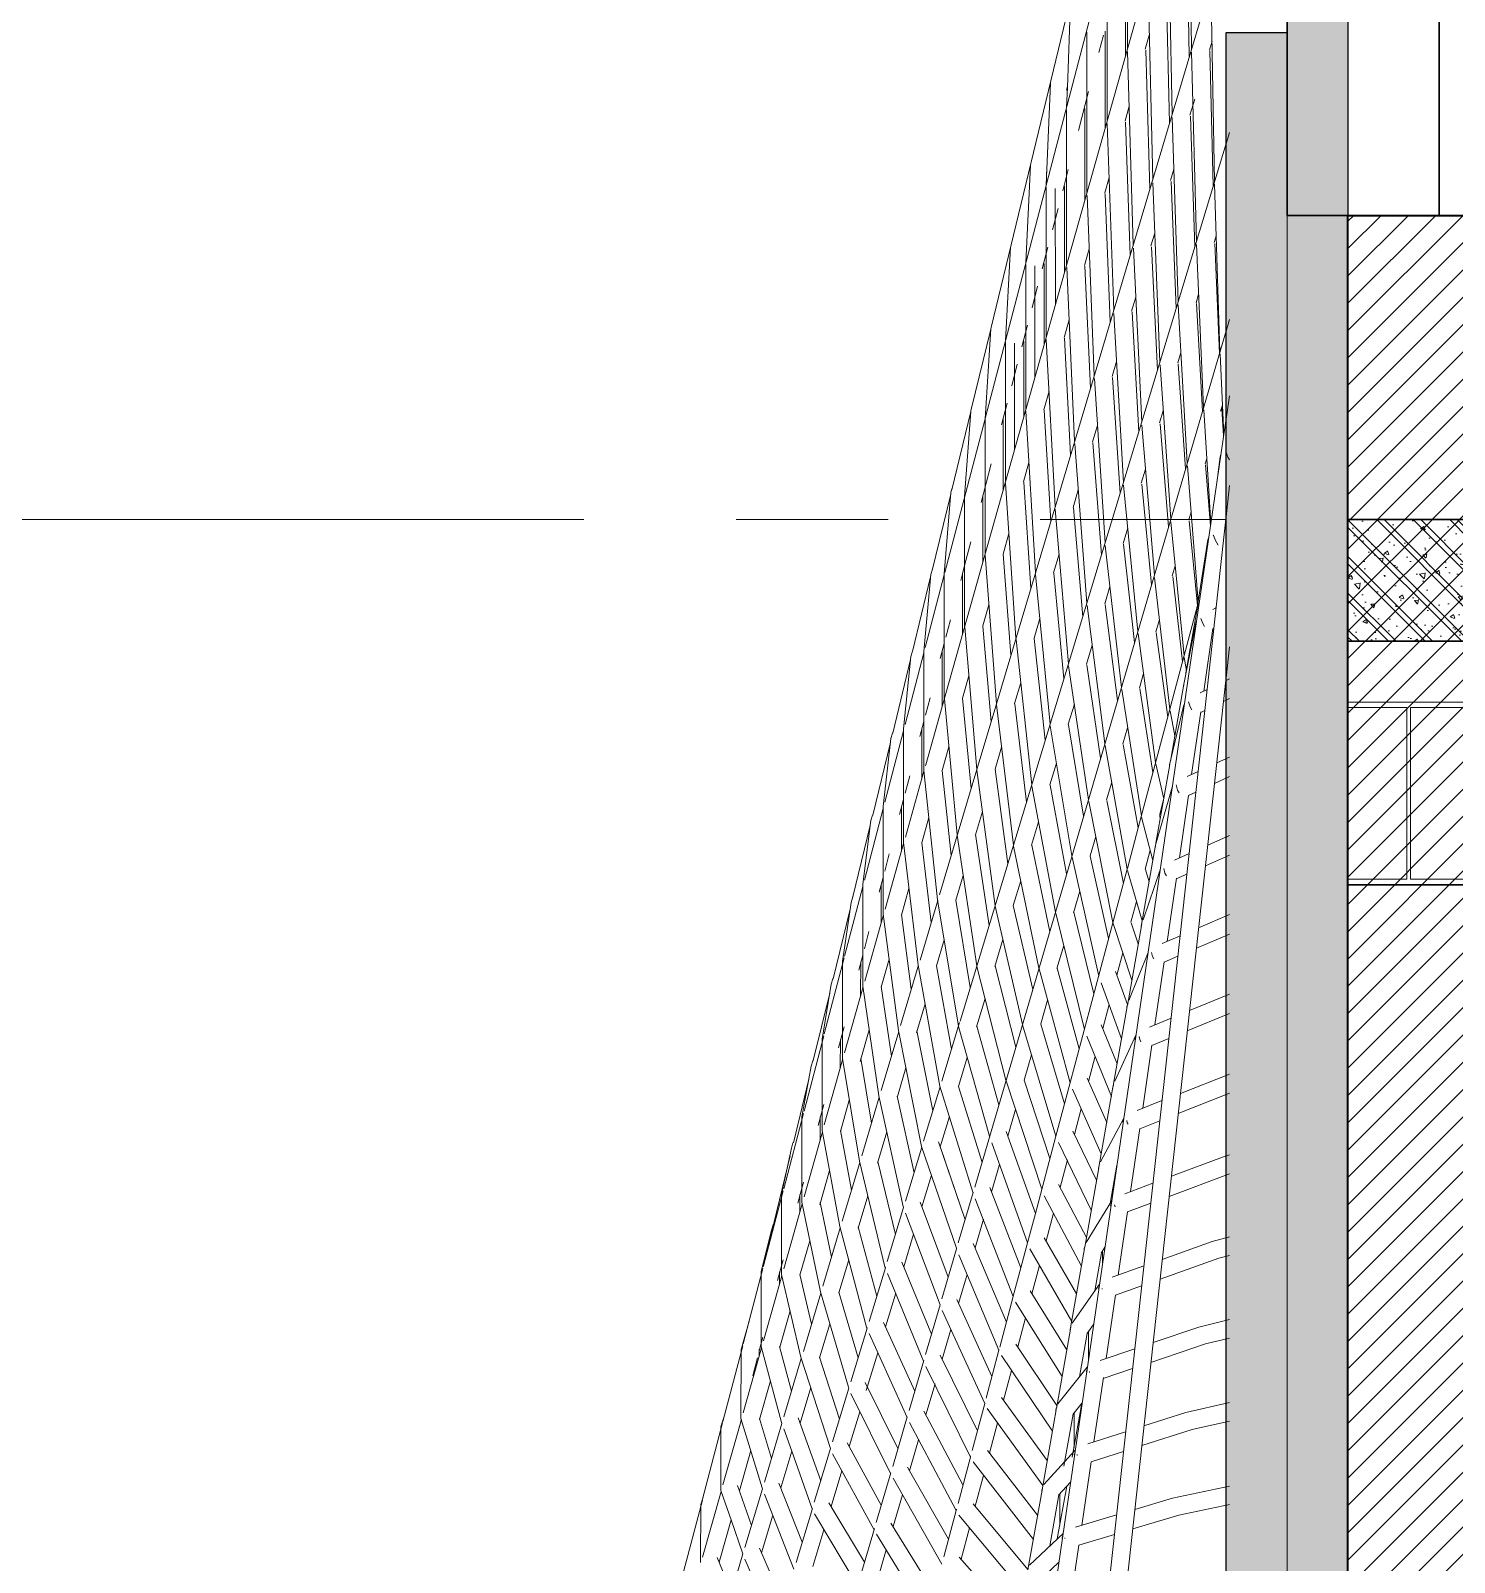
# Model space of a CAD drawing. Header units: millimetres. Extents: x 886808 to 1650903, y -1008069 to 230892.
# Drawn here: x 1017989 to 1020330, y -553564 to -551047 of the extents above; entities that cross this region are included whole.
import ezdxf
from ezdxf.xclip import XClip

# ---------------------------------------------------------------- set-up
doc = ezdxf.new("R2010")
doc.units = ezdxf.units.MM
doc.header["$XCLIPFRAME"] = 0
doc.linetypes.add('ACAD_ISO07W100', pattern=[3, 0, -3])
doc.linetypes.add('CENTER', pattern=[2, 1.25, -0.25, 0.25, -0.25])
doc.layers.get('0').update_dxf_attribs({"lineweight": 0})
for name, color, linetype, lineweight in [('01- NET TUONG- 242', 242, 'Continuous', 40), ('8l NET TO', 8, 'Continuous', 9), ('A-GLAZ-CURT', 52, 'Continuous', 5), ('A-Wall', 113, 'Continuous', 30), ('A_Dim', 8, 'Continuous', 5), ('i_hatch', 250, 'Continuous', 0)]:
    doc.layers.add(name, color=color, linetype=linetype, lineweight=lineweight)
doc.layers.add('SCA1-ARC-1-concrete_block_1_c', color=141, linetype='Continuous')

# ---------------------------------------------------------------- blocks, each defined once
blk = doc.blocks.new('*U123')
at = {"linetype": 'ACAD_ISO07W100', "ltscale": 1000, "transparency": 33554636}
blk.add_wipeout([(0, 0), (0, 200), (200, 200), (200, 0)], dxfattribs=at)
at = {"layer": 'i_hatch', "transparency": 33554636}
h = blk.add_hatch(dxfattribs=at)
h.set_pattern_fill('BT-01', color=256, scale=10, angle=90, style=0, pattern_type=2)
h.set_pattern_definition([(140, (21748.997, -41670.634), (6.27521, 71.72602), [7.5, -82.5]), (85, (21749, -41670.634), (-75.21921, -13.87513), [6, -66]), (190.4514, (21749.52, -41664.66), (-68.94395, 57.85094), [6.37402, -70.11421]), (136.1842, (21729, -41670.63), (16.5519, 106.7241), [11.25, -123.75]), (186.6356, (21730.38, -41661.74), (-97.41179, 93.46627), [9.56103, -105.1713]), (81.1842, (21729, -41670.63), (-97.41186, 93.4662), [9, -99]), (111, (21733.997, -41660.634), (40.26189, 59.690705), [7.5, -82.5]), (56, (21734, -41660.634), (-72.515, 24.33153), [6, -66]), (161.4514, (21737.35, -41655.66), (-32.25305, 84.02226), [6.37402, -70.11421]), (127.5, (21748.997, -41670.634), (-33.289385, 1.215986), [0, -65.2, 0, -67, 0, -66.25]), (97.5, (21748.997, -41670.634), (-39.44117, 26.306954), [0, -38.2, 0, -63.7, 0, -25.25]), (57.5, (21748.997, -41692.934), (2.255487, 53.382244), [0, -25, 0, -78, 0, -103.5]), (47.5, (21748.997, -41702.934), (-10.0105, 58.318617), [0, -32.5, 0, -51.8, 0, -73.5]), (135, (21748.997, -41670.634), (-30.05204, -30.05204), []), (135, (21736.747, -41670.634), (-30.05204, -30.05204), [])])
h.paths.add_polyline_path([(0, 200), (0, 0), (200, 0), (200, 200)])
at = {"transparency": 33554636}
blk.add_lwpolyline([(0, 0), (0, 200), (200, 200), (200, 0)], close=True, dxfattribs=at)
blk = doc.blocks.new('*U154')
at = {"linetype": 'ACAD_ISO07W100', "ltscale": 1000, "transparency": 33554636}
blk.add_wipeout([(0, 0), (0, 100), (13300, 100), (13300, 0)], dxfattribs=at)
at = {"layer": 'i_hatch', "transparency": 33554636}
h = blk.add_hatch(dxfattribs=at)
h.set_pattern_fill('BT-01', color=256, scale=10, angle=90, style=0, pattern_type=2)
h.set_pattern_definition([(140, (34848.997, -41770.634), (6.275213, 71.72602), [7.5, -82.5]), (85, (34849, -41770.634), (-75.21921, -13.87513), [6, -66]), (190.4514, (34849.52, -41764.66), (-68.94395, 57.85094), [6.37402, -70.11421]), (136.1842, (34829, -41770.63), (16.5519, 106.7241), [11.25, -123.75]), (186.6356, (34830.38, -41761.74), (-97.41179, 93.46627), [9.56103, -105.1713]), (81.1842, (34829, -41770.63), (-97.41186, 93.4662), [9, -99]), (111, (34833.997, -41760.634), (40.26189, 59.690705), [7.5, -82.5]), (56, (34834, -41760.634), (-72.515, 24.33153), [6, -66]), (161.4514, (34837.35, -41755.66), (-32.25305, 84.02226), [6.37402, -70.11421]), (127.5, (34848.997, -41770.634), (-33.289385, 1.215986), [0, -65.2, 0, -67, 0, -66.25]), (97.5, (34848.997, -41770.634), (-39.441171, 26.306954), [0, -38.2, 0, -63.7, 0, -25.25]), (57.5, (34848.997, -41792.934), (2.255487, 53.382244), [0, -25, 0, -78, 0, -103.5]), (47.5, (34848.997, -41802.934), (-10.0105, 58.318617), [0, -32.5, 0, -51.8, 0, -73.5]), (135, (34848.997, -41770.634), (-30.052038, -30.052038), []), (135, (34836.747, -41770.634), (-30.052038, -30.052038), [])])
h.paths.add_polyline_path([(13300, 0), (13300, 100), (0, 100), (0, 0)])
at = {"transparency": 33554636}
blk.add_lwpolyline([(0, 0), (0, 100), (13300, 100), (13300, 0)], close=True, dxfattribs=at)
blk = doc.blocks.new('*U155')
at = {"linetype": 'ACAD_ISO07W100', "ltscale": 1000, "transparency": 33554636}
blk.add_wipeout([(0, 0), (0, 100), (12500, 100), (12500, 0)], dxfattribs=at)
at = {"layer": 'i_hatch', "transparency": 33554636}
h = blk.add_hatch(dxfattribs=at)
h.set_pattern_fill('BT-01', color=256, scale=10, angle=90, style=0, pattern_type=2)
h.set_pattern_definition([(140, (34048.997, -41770.634), (6.275213, 71.72602), [7.5, -82.5]), (85, (34049, -41770.634), (-75.21921, -13.87513), [6, -66]), (190.4514, (34049.52, -41764.66), (-68.94395, 57.85094), [6.37402, -70.11421]), (136.1842, (34029, -41770.63), (16.5519, 106.7241), [11.25, -123.75]), (186.6356, (34030.38, -41761.74), (-97.41179, 93.46627), [9.56103, -105.1713]), (81.1842, (34029, -41770.63), (-97.41186, 93.4662), [9, -99]), (111, (34033.997, -41760.634), (40.26189, 59.690705), [7.5, -82.5]), (56, (34034, -41760.634), (-72.515, 24.33153), [6, -66]), (161.4514, (34037.35, -41755.66), (-32.25305, 84.02226), [6.37402, -70.11421]), (127.5, (34048.997, -41770.634), (-33.289385, 1.215986), [0, -65.2, 0, -67, 0, -66.25]), (97.5, (34048.997, -41770.634), (-39.441171, 26.306954), [0, -38.2, 0, -63.7, 0, -25.25]), (57.5, (34048.997, -41792.934), (2.255487, 53.382244), [0, -25, 0, -78, 0, -103.5]), (47.5, (34048.997, -41802.934), (-10.0105, 58.318617), [0, -32.5, 0, -51.8, 0, -73.5]), (135, (34048.997, -41770.634), (-30.052038, -30.052038), []), (135, (34036.747, -41770.634), (-30.052038, -30.052038), [])])
h.paths.add_polyline_path([(12500, 0), (12500, 100), (0, 100), (0, 0)])
at = {"transparency": 33554636}
blk.add_lwpolyline([(0, 0), (0, 100), (12500, 100), (12500, 0)], close=True, dxfattribs=at)
blk = doc.blocks.new('A$C721F1166')
at = {"layer": 'A-GLAZ-CURT', "transparency": 33554636}
blk.add_lwpolyline([(97, 9), (97, 291), (0, 291), (0, 300), (200, 300), (200, 291), (103, 291), (103, 9), (200, 9), (200, 0), (0, 0), (0, 9)], close=True, dxfattribs=at)
blk = doc.blocks.new('A$C41046D4A')
at = {"transparency": 33554636}
for p, q in [((7878.8, 6853.3), (8346.3, 5066)), ((8417, 4592.6), (7878.7, 6503.6)), ((8336.6, 5215.6), (8105.7, 6167.9)), ((8336.6, 4567.8), (7878.7, 6103.8)), ((8007, 5673.5), (8012.3, 6024)), ((8112.2, 5674.9), (8112.3, 5955.8)), ((8010.7, 5660.9), (8015.5, 5908)), ((8038.9, 5566.4), (8045.5, 5905.6)), ((8115.6, 5662.8), (8115.7, 5830.2)), ((8145.6, 5556.4), (8145.7, 5828.4)), ((7940.9, 5548.7), (7945.1, 5777.7)), ((7969.2, 5455.4), (7975.1, 5775.5)), ((8043.1, 5552.3), (8048.8, 5789.7)), ((8070.9, 5459.2), (8078.8, 5787.4)), ((8387.5, 4075.9), (7878.7, 5753.9)), ((8211.2, 5610.3), (8206, 5751.7)), ((8083.1, 5673), (8076.6, 5696.1)), ((8149, 5544.1), (8149.1, 5702.8)), ((8149.1, 5702.8), (8149.1, 5702.9)), ((8159.5, 5667.4), (8152, 5696.2)), ((8179, 5437.8), (8179.1, 5701.1)), ((7971.3, 5448.2), (7976.9, 5670.4)), ((7977.7, 5671.7), (7973.4, 5686.2)), ((7976.9, 5670.4), (7976.9, 5670.5)), ((7999.1, 5356.9), (8006.9, 5668.2)), ((8075.6, 5443.5), (8082.2, 5671.4)), ((8082.2, 5671.4), (8082.2, 5671.5)), ((8102.9, 5351.8), (8112.1, 5669.1)), ((8245.9, 5450), (8238.8, 5617)), ((8009.7, 5564.5), (8001.9, 5590.7)), ((8193, 5539.5), (8176.2, 5603.5)), ((8212.6, 5606), (8211.2, 5611.8)), ((8211.2, 5610.3), (8211.6, 5609.3)), ((8211.2, 5610.1), (8211.2, 5610.3)), ((8211.6, 5609.3), (8211.2, 5610.1)), ((8212.4, 5577.9), (8211.2, 5610.1)), ((8116.2, 5555.3), (8109.5, 5579.2)), ((8182.5, 5575.4), (8182.5, 5575.5)), ((8182.5, 5425.4), (8182.5, 5575.4)), ((8212.4, 5319), (8212.5, 5573.7)), ((8479.1, 1451.8), (7879.1, 5551.6)), ((8001.9, 5347.6), (8008.8, 5563)), ((8008.8, 5563), (8008.8, 5563.1)), ((8029, 5258.1), (8038.8, 5560.8)), ((8108.1, 5334.5), (8115.6, 5553.1)), ((8115.6, 5553.1), (8115.6, 5553.2)), ((8116.4, 5554.6), (8116.2, 5555.3)), ((8135, 5244.2), (8145.5, 5550.8)), ((8329.2, 1453), (7881.1, 5535.3)), ((8041.7, 5457.3), (8036, 5476.2)), ((8218.9, 5440.3), (8209.7, 5475.6)), ((8245.6, 5469.9), (8244.9, 5472.6)), ((8279.4, 5321.9), (8271.6, 5482.4)), ((7960.3, 5175.9), (7969.1, 5451.1)), ((8032.5, 5246.7), (8040.8, 5455.7)), ((8040.8, 5455.7), (8040.8, 5455.8)), ((8059, 5159.3), (8070.7, 5453.5)), ((8149.6, 5436.8), (8142.4, 5462.2)), ((8215.9, 5306.5), (8216, 5448)), ((8216, 5448), (8216, 5448.1)), ((8230.9, 5253.3), (8231, 5444.4)), ((8245.9, 5200.2), (8246, 5446.4)), ((8140.6, 5225.3), (8149, 5434.8)), ((8149, 5434.8), (8149, 5434.8)), ((8149.8, 5436.1), (8149.6, 5436.8)), ((8167.1, 5136.5), (8178.9, 5432.6)), ((8235.7, 5376.1), (8226.5, 5411.5)), ((7969.7, 5355.3), (7966.4, 5366.3)), ((8073.7, 5350), (8067.4, 5370.9)), ((8363.5, 3803), (7908.1, 5353.5)), ((7961.1, 5173.2), (7969, 5354)), ((7969, 5354), (7969, 5354)), ((7987.2, 5084.3), (7998.9, 5352.1)), ((8063.1, 5145.7), (8072.8, 5348.4)), ((8072.8, 5348.4), (8072.8, 5348.5)), ((8089, 5060.2), (8102.7, 5346.2)), ((8183.2, 5317.7), (8175.4, 5345.2)), ((8252.4, 5312.3), (8243.2, 5347.7)), ((8312.9, 5193.7), (8304.4, 5347.7)), ((8173.2, 5116), (8182.4, 5316.4)), ((8182.4, 5316.4), (8182.4, 5316.5)), ((8199.2, 5028.8), (8212.3, 5314.4)), ((8249.4, 5187.6), (8249.5, 5320.6)), ((8249.5, 5320.6), (8249.5, 5320.7)), ((8264.4, 5134.4), (8264.5, 5317)), ((8279.4, 5081.2), (8279.5, 5319.1)), ((8222.2, 2162.5), (7880, 5280.6)), ((7999.7, 5256.5), (7995.4, 5270.7)), ((8105.7, 5242.6), (8098.8, 5265.5)), ((8269.2, 5248), (8260, 5283.4)), ((7989, 5078.3), (7998.9, 5255.1)), ((7998.9, 5255.1), (7998.9, 5255.1)), ((8014.2, 4992.5), (8028.8, 5253.1)), ((8093.8, 5044.5), (8104.8, 5241.1)), ((8104.8, 5241.1), (8104.9, 5241.2)), ((8119.1, 4961.1), (8134.7, 5239)), ((8216.6, 5199.1), (8208.4, 5228.2)), ((8285.9, 5184.2), (8276.7, 5219.6)), ((8337.2, 5213.8), (8336.6, 5215.6)), ((8337.2, 5213.1), (8336.6, 5215.6)), ((8346.5, 5065.5), (8337.2, 5213.8)), ((8368.7, 5083.2), (8337.2, 5213.1)), ((8205.8, 5006.5), (8215.9, 5198.2)), ((8215.9, 5198.2), (8215.9, 5198.2)), ((8231.3, 4921), (8245.8, 5196.2)), ((8283, 5193.2), (8283, 5193.3)), ((8283, 5068.7), (8283, 5193.2)), ((8297.9, 5015.4), (8298, 5189.7)), ((8312.9, 4962.2), (8313, 5191.7)), ((7954.1, 5039.4), (7960.2, 5172.4)), ((8029.6, 5157.7), (8024.4, 5174.9)), ((8016.9, 4983.2), (8028.8, 5156.1)), ((8028.8, 5156.1), (8028.8, 5156.2)), ((8041.2, 4900.5), (8058.7, 5154.2)), ((8137.7, 5135.1), (8130.3, 5160)), ((8302.7, 5119.9), (8293.5, 5155.3)), ((8124.5, 4943.2), (8136.9, 5133.8)), ((8136.9, 5133.8), (8136.9, 5133.8)), ((8149.2, 4861.8), (8166.8, 5131.7)), ((8250, 5080.5), (8241.3, 5111.1)), ((7959.2, 5078.2), (7956.3, 5088.2)), ((8319.4, 5056), (8310.2, 5091.5)), ((7954.4, 5037.7), (7957.1, 5082)), ((7957.1, 5082), (7957.1, 5082)), ((7975.4, 4893.8), (7987, 5080.4)), ((8059.6, 5058.8), (8053.5, 5078.9)), ((8238.5, 4897), (8249.4, 5079.9)), ((8249.4, 5079.9), (8249.4, 5079.9)), ((8263.5, 4813.1), (8279.3, 5078)), ((8316.5, 5065.8), (8316.5, 5065.9)), ((8316.5, 4949.7), (8316.5, 5065.8)), ((8346.5, 5065.5), (8346.3, 5066)), ((8346.5, 5065.4), (8346.5, 5065.5)), ((8412.5, 4812.9), (8346.5, 5065.4)), ((8346.5, 4843.2), (8346.5, 5064.4)), ((8370, 5079.2), (8368.7, 5083.2)), ((8369.3, 5080.9), (8368.7, 5083.2)), ((8370.1, 5077.5), (8370, 5079.2)), ((8380, 4938.1), (8370.1, 5077.5)), ((8401.3, 4948.7), (8370.1, 5077.5)), ((8044.8, 4888.2), (8058.8, 5057.2)), ((8058.8, 5057.2), (8058.9, 5057.3)), ((8068.2, 4808.5), (8088.7, 5055.3)), ((8169.8, 5027.6), (8161.8, 5054.4)), ((7947.3, 5002.7), (7950.8, 5010.6)), ((7950.8, 5010.6), (7950.9, 5010.9)), ((8155.2, 4841.9), (8169.1, 5026.5)), ((8169.1, 5026.5), (8169.1, 5026.5)), ((8179.3, 4762.5), (8198.9, 5024.5)), ((7942.7, 4995), (7947.3, 5002.7)), ((7960.2, 5003.2), (7958.8, 5007.4)), ((7959.6, 5001.6), (7960.2, 5003.2)), ((7960.2, 5003.2), (7963.7, 4973.7)), ((7976, 4889.5), (7984, 4990.1)), ((7984.7, 4991.5), (7982.1, 5000.6)), ((7984, 4990.1), (7984, 4990.1)), ((7996.1, 4764.7), (8013.9, 4988.5)), ((8283.4, 4961.9), (8274.3, 4994.1)), ((8353, 4927.9), (8336.3, 4991.7)), ((8089.6, 4959.8), (8082.7, 4982.7)), ((8271.2, 4787.3), (8282.9, 4961.6)), ((8295.7, 4705.2), (8312.8, 4959.8)), ((8072.7, 4793), (8088.9, 4958.3)), ((8095.3, 4716.3), (8118.7, 4956.4)), ((8201.8, 4920.1), (8193.3, 4948.8)), ((8350, 4830.6), (8350, 4938.4)), ((8380, 4937.3), (8380, 4938.1)), ((8380, 4724.6), (8380, 4937.1)), ((8402.8, 4944.5), (8400.9, 4950.7)), ((8413.5, 4810.7), (8402.8, 4944.5)), ((8433.4, 4816.5), (8403, 4941.7)), ((8011.7, 4899.6), (8007.9, 4912.6)), ((8186, 4740.4), (8201.2, 4919.2)), ((8209.4, 4663.1), (8231.1, 4917.3)), ((7997.4, 4758.6), (8011, 4898.2)), ((8019.4, 4676.1), (8040.9, 4896.5)), ((8119.7, 4860.8), (8111.9, 4886.4)), ((7963.4, 4858.2), (7967.9, 4865.9)), ((7967.9, 4865.9), (7971.2, 4873.9)), ((7971.2, 4873.9), (7971.3, 4874.3)), ((7980.2, 4866.5), (7978.8, 4870.9)), ((7979.6, 4864.9), (7980.2, 4866.5)), ((7980.2, 4866.5), (7996.5, 4762.2)), ((8100.7, 4697.9), (8119, 4859.4)), ((8316.8, 4843.3), (8307.3, 4877.1)), ((8380, 4824.6), (8369.8, 4863.5)), ((8122.4, 4624.1), (8148.8, 4857.6)), ((8233.9, 4812.5), (8224.8, 4843.1)), ((8303.9, 4677.6), (8316.5, 4843.3)), ((8327.8, 4597.3), (8346.4, 4841.6)), ((8038.7, 4807.7), (8033.8, 4824.3)), ((8216.8, 4638.9), (8233.4, 4811.9)), ((8239.6, 4563.7), (8263.3, 4810)), ((8383.5, 4811), (8380, 4824.6)), ((8383.5, 4711.6), (8383.5, 4811)), ((8386.5, 4799.7), (8383.5, 4811)), ((8413.5, 4606.3), (8413.5, 4810.7)), ((8413.5, 4809.2), (8444.7, 4689.9)), ((8435.6, 4809.8), (8433, 4818.3)), ((8447, 4683.3), (8435.6, 4809.8)), ((8021.8, 4667), (8038, 4806.3)), ((8042.8, 4588.5), (8067.8, 4804.6)), ((8149.7, 4761.7), (8141.1, 4789.9)), ((8436, 4805.9), (8465.7, 4683.4)), ((7966.9, 4755.1), (7966.4, 4758.2)), ((8016.3, 4648), (7996.2, 4762.2)), ((7996.5, 4762.2), (7996.5, 4760.1)), ((7996.5, 4761.8), (7996.5, 4762.1)), ((7997.4, 4758.6), (7996.5, 4761.8)), ((8094.9, 4393.2), (7997.4, 4758.6)), ((8128.6, 4602.8), (8149.1, 4760.5)), ((8149.4, 4531.9), (8178.9, 4758.7)), ((8350.1, 4725.2), (8340.2, 4760.2)), ((7966.8, 4755.1), (7972.3, 4752.4)), ((7988.6, 4729.1), (7991.6, 4737.3)), ((7991.6, 4737.3), (7991.6, 4737.6)), ((8000.2, 4729.8), (7998.8, 4734.3)), ((8065.7, 4715.7), (8059.8, 4735.7)), ((8266, 4704.9), (8256.3, 4737.5)), ((8410.8, 4706.9), (8403.3, 4735.3)), ((7970.5, 4720.8), (7971.8, 4720.2)), ((7986.9, 4618), (7971.9, 4720.8)), ((7985.9, 4724.5), (7988.6, 4729.1)), ((7999.6, 4728.2), (8000.2, 4729.8)), ((8000.2, 4729.8), (8019.9, 4629.7)), ((8046.2, 4575.6), (8065, 4714.4)), ((8066.1, 4500.9), (8094.9, 4712.7)), ((8336.6, 4567.8), (8350, 4725)), ((8350.2, 4724.7), (8350.1, 4725.2)), ((8360, 4489.5), (8379.9, 4723.4)), ((8380, 4724.2), (8380, 4724.6)), ((8179.8, 4662.6), (8170.4, 4693.4)), ((8247.5, 4537.4), (8265.6, 4704.6)), ((8269.7, 4464.3), (8295.4, 4702.8)), ((8420, 4671.6), (8413.5, 4696.4)), ((8417, 4592.6), (8417, 4683)), ((8447.1, 4487.9), (8447, 4683.3)), ((8465.7, 4683.9), (8465.5, 4684.1)), ((8468.4, 4675.1), (8465.7, 4683.9)), ((7877.1, 4670.7), (7950.8, 4635.4)), ((8015.6, 4652), (8019.1, 4673.5)), ((8156.5, 4507.7), (8179.3, 4661.6)), ((8176.6, 4439.6), (8209.1, 4659.9)), ((8447, 4681.1), (8477.8, 4563.5)), ((8480.5, 4555.9), (8468.4, 4675.1)), ((8469, 4669.9), (8498.3, 4548.9)), ((7877.1, 4638.4), (7954.6, 4601.2)), ((8092.7, 4623.7), (8085.9, 4646.9)), ((8383.5, 4606.4), (8373.1, 4643.4)), ((7981.5, 4620.6), (7992.9, 4615.2)), ((8041.8, 4503.1), (8019.5, 4629.7)), ((8019.9, 4629.7), (8019.9, 4627.6)), ((8070.6, 4484.3), (8092.1, 4622.4)), ((8089.5, 4413.2), (8121.9, 4620.8)), ((8297.9, 4597.7), (8287.8, 4631.8)), ((8444.3, 4578.7), (8436.9, 4607.1)), ((7985.3, 4586.5), (7992, 4583.2)), ((8007, 4481), (7991.9, 4584.1)), ((8006.5, 4587.5), (8009.3, 4592.4)), ((8009.3, 4592.4), (8012, 4600.6)), ((8012, 4600.6), (8012, 4600.8)), ((8020.2, 4593.2), (8018.8, 4597.6)), ((8019.6, 4591.5), (8020.2, 4593.2)), ((8020.2, 4593.2), (8043.2, 4497.2)), ((8034.4, 4544.9), (8042.4, 4586)), ((8209.8, 4563.7), (8199.7, 4596.7)), ((8278.3, 4435.8), (8297.8, 4597.3)), ((8298, 4597.3), (8297.9, 4597.7)), ((8299.9, 4364.9), (8327.6, 4595.6)), ((8369.4, 4457.9), (8383.5, 4606.4)), ((8383.6, 4606.1), (8383.5, 4606.4)), ((8392.2, 4382.2), (8413.4, 4605.2)), ((8413.5, 4605.4), (8413.5, 4606.3)), ((8444, 4496.8), (8417, 4592.6)), ((8119.8, 4531.7), (8112.1, 4557.8)), ((8184.5, 4412.6), (8209.4, 4562.7)), ((8203.7, 4347.3), (8239.2, 4561)), ((8209.7, 4563.6), (8209.8, 4563.7)), ((8209.8, 4563.4), (8209.7, 4563.6)), ((8356.8, 4500.2), (8336.6, 4567.8)), ((8453.5, 4543.5), (8447, 4568.2)), ((7877.1, 4541.2), (7965.7, 4500.1)), ((8450.6, 4473.7), (8450.5, 4555.3)), ((8480.6, 4369.6), (8480.5, 4555.9)), ((8480.5, 4553), (8511.3, 4435.4)), ((8498.5, 4549.2), (8498.1, 4549.6)), ((8501.2, 4540.4), (8498.5, 4549.2)), ((8514, 4428.4), (8501.2, 4540.4)), ((8502, 4533.6), (8530.9, 4414.3)), ((7877.1, 4508.9), (7969.4, 4466.2)), ((8094.9, 4393.2), (8119.2, 4530.5)), ((8112.9, 4325.4), (8149, 4528.9)), ((8330.1, 4489.7), (8319.3, 4526.1)), ((8417, 4487.5), (8406, 4526.7)), ((7996.3, 4485.9), (8014, 4477.7)), ((8065.6, 4368.1), (8042.8, 4497.3)), ((8043.2, 4497.2), (8043.2, 4495.1)), ((8052.7, 4441), (8065.7, 4498.5)), ((8239.9, 4464.3), (8229.1, 4500)), ((8309.1, 4334.3), (8330, 4490)), ((8330, 4265.5), (8359.8, 4488.4)), ((8360, 4489.5), (8356.8, 4500.2)), ((8360, 4489.4), (8360, 4489.5)), ((8421.5, 4283.1), (8360, 4489.4)), ((8402.1, 4348), (8417, 4487.5)), ((8424.4, 4274.9), (8447.1, 4487.9)), ((8444.3, 4496), (8444, 4496.8)), ((8444.5, 4495.3), (8444.3, 4496)), ((8477.5, 4377.9), (8446.9, 4486.6)), ((8027.3, 4450.8), (8030, 4455.6)), ((8030, 4455.6), (8032.4, 4463.9)), ((8032.4, 4463.9), (8032.4, 4464)), ((8040.2, 4456.5), (8038.8, 4460.9)), ((8039.6, 4454.9), (8040.2, 4456.5)), ((8040.2, 4456.5), (8066.5, 4364.7)), ((8146.8, 4439.6), (8138.3, 4468.6)), ((8212.4, 4317.6), (8239.6, 4463.8)), ((8230.8, 4255), (8269.4, 4462.2)), ((8477.8, 4450.6), (8470.4, 4479)), ((8000, 4452), (8012.1, 4446.4)), ((8027, 4343.9), (8012, 4446.8)), ((8059.8, 4413.7), (8053, 4439.2)), ((8119.1, 4302.2), (8146.4, 4438.6)), ((8136.3, 4237.7), (8176.1, 4437)), ((8487, 4415.4), (8480.6, 4440.1)), ((7877.1, 4410.8), (7980.5, 4364.7)), ((8058.4, 4408.8), (8059.3, 4412.4)), ((8070.6, 4339.6), (8089.1, 4411)), ((8362.2, 4382.1), (8350.8, 4420.5)), ((8450.4, 4368.8), (8438.8, 4410.2)), ((8484, 4354.8), (8484, 4427.9)), ((8514.1, 4251.3), (8514, 4428.4)), ((8514, 4425), (8544.7, 4307.5)), ((8531.3, 4414.5), (8530.8, 4415.1)), ((8534, 4405.7), (8531.3, 4414.5)), ((8547.5, 4301), (8534, 4405.7)), ((8112.6, 4326.8), (8094.9, 4393.2)), ((8270, 4365.1), (8258.4, 4403.3)), ((8339.9, 4232.7), (8362.2, 4382.3)), ((8360.2, 4166.6), (8392.1, 4381.2)), ((8392.1, 4381.7), (8392.2, 4382.2)), ((8535.1, 4397.1), (8563.6, 4279.8)), ((7877.1, 4378.7), (7984.2, 4330.9)), ((8089.1, 4234.6), (8066.2, 4364.8)), ((8066.5, 4364.7), (8066.5, 4362.6)), ((8083.4, 4325.5), (8075, 4356.8)), ((8173.9, 4347.5), (8164.6, 4379.2)), ((8240.2, 4222.7), (8269.8, 4364.9)), ((8257.9, 4162.7), (8299.6, 4363.4)), ((8434.9, 4238.1), (8450.4, 4368.8)), ((8450.4, 4368.8), (8450.5, 4369.1)), ((8456.6, 4167.6), (8480.6, 4369.6)), ((8510.8, 4259.8), (8480.4, 4367.8)), ((8011.1, 4351), (8034.8, 4340.4)), ((8143.3, 4211.4), (8173.5, 4346.7)), ((8159.7, 4149.9), (8203.3, 4345.2)), ((8511.3, 4322.5), (8503.9, 4350.9)), ((8014.8, 4317.3), (8032.1, 4309.6)), ((8047.1, 4206.8), (8031.9, 4310.6)), ((8048.2, 4314.3), (8050.7, 4318.9)), ((8050.7, 4318.9), (8052.6, 4326.4)), ((8058.7, 4324.6), (8086.7, 4242)), ((8060.2, 4319.8), (8058.8, 4324.1)), ((8059.6, 4318.3), (8060.2, 4319.8)), ((8076.8, 4304.5), (8082.7, 4324.9)), ((8088.1, 4240.4), (8112.5, 4323.6)), ((8112.9, 4325.4), (8112.6, 4326.8)), ((8215.7, 3940), (8112.9, 4325.4)), ((8300, 4266), (8287.8, 4306.5)), ((8394.3, 4274.5), (8382.2, 4315)), ((8520.5, 4287.5), (8514.1, 4312)), ((8201.3, 4254), (8190.9, 4289.6)), ((8483.9, 4250.2), (8471.6, 4293.8)), ((8517.5, 4236), (8517.5, 4300.5)), ((8547.6, 4133), (8547.5, 4301)), ((8577.5, 4182.3), (8547.5, 4297)), ((8564, 4279.8), (8563.4, 4280.4)), ((8566.8, 4271), (8564, 4279.8)), ((7887, 4275.6), (7995.4, 4229)), ((8106.6, 4238.4), (8097.5, 4272.5)), ((8167.5, 4120.8), (8200.6, 4254.8)), ((8268.1, 4127.8), (8300, 4266)), ((8285, 4070.4), (8329.8, 4264.5)), ((8300, 4266), (8300, 4266)), ((8300.1, 4265.9), (8300, 4266)), ((8370.7, 4131.1), (8394.3, 4274.5)), ((8390.4, 4067.6), (8424.4, 4274.9)), ((8453.4, 4176), (8424.2, 4273.9)), ((8580.9, 4173.6), (8566.8, 4271)), ((8568.4, 4260), (8596.2, 4145.2)), ((7877.1, 4247.8), (7999.1, 4195.5)), ((8089.9, 4232.2), (8089, 4234.9)), ((8112.5, 4101.5), (8089.5, 4232.3)), ((8089.9, 4232.2), (8089.9, 4230)), ((8094.7, 4202.6), (8106.2, 4237.4)), ((8105.2, 4143), (8135.9, 4236.1)), ((8183.1, 4062.2), (8230.4, 4253.3)), ((8467.7, 4128.1), (8484, 4250.8)), ((8488.8, 4060.3), (8514.1, 4251.3)), ((8544.1, 4141.6), (8513.8, 4249.1)), ((8025.9, 4215.9), (8055.5, 4203.2)), ((8330.5, 4165.4), (8317.1, 4209.7)), ((8426.4, 4166.9), (8413.7, 4209.5)), ((8544.8, 4194.5), (8537.4, 4222.9)), ((8029.6, 4182.4), (8052.1, 4172.7)), ((8069.1, 4178), (8071.4, 4182.2)), ((8071.4, 4182.2), (8072.7, 4188.4)), ((8078.6, 4188.7), (8110, 4109.5)), ((8080.1, 4183.1), (8078.8, 4187.3)), ((8079.6, 4181.7), (8080.1, 4183.1)), ((8129.9, 4151.2), (8120, 4188)), ((8228.3, 4162.2), (8217.2, 4199.9)), ((8553.9, 4159.6), (8547.5, 4184)), ((8610.8, 4054.9), (8578.2, 4179.6)), ((8067.2, 4069.8), (8052.1, 4173.1)), ((8132.1, 4157.2), (8112.2, 4103.1)), ((8191.6, 4030.3), (8227.8, 4162.9)), ((8206.5, 3974.4), (8257.6, 4161.5)), ((8295.9, 4033), (8330.1, 4166.8)), ((8312.2, 3978.5), (8360, 4165.7)), ((8360.1, 4166.2), (8360.2, 4166.6)), ((8401.5, 4029.6), (8426.4, 4166.9)), ((8420.6, 3968.7), (8456.6, 4167.6)), ((8426.4, 4166.9), (8426.4, 4167.1)), ((8485.4, 4068.8), (8456.4, 4166.2)), ((8517.3, 4131.5), (8504.3, 4177.6)), ((8551, 4117.2), (8550.9, 4173.1)), ((8581, 4014.6), (8580.9, 4173.6)), ((7908.6, 4135), (8010.3, 4093.2)), ((8122.2, 4046.7), (8155.8, 4138.6)), ((8500.5, 4018.1), (8517.4, 4132.5)), ((8520.9, 3952.9), (8547.6, 4133)), ((8577.4, 4023.5), (8547.2, 4130.5)), ((8596.8, 4145.1), (8596.1, 4145.7)), ((8599.5, 4136.3), (8596.8, 4145.1)), ((8614.3, 4046.1), (8599.5, 4136.3)), ((7896.2, 4108.3), (8014, 4059.8)), ((8255, 4071.1), (8243.6, 4110.2)), ((8360.5, 4066.6), (8346.5, 4112.8)), ((8459.2, 4056.7), (8445.1, 4104.1)), ((8628.8, 4011), (8601.9, 4121.7)), ((8040.8, 4080.6), (8076.1, 4066.1)), ((8113.2, 4099.7), (8112.3, 4102.5)), ((8135.8, 3969.5), (8112.8, 4099.8)), ((8113.2, 4099.7), (8113.2, 4097.4)), ((8153.1, 4063.9), (8142.7, 4103.2)), ((8155.5, 4069.8), (8129.4, 4005.4)), ((8215.7, 3940), (8255, 4071)), ((8230, 3886.9), (8284.7, 4069.6)), ((8285, 4070.4), (8285, 4070.4)), ((8323.8, 3938.3), (8360.2, 4067.5)), ((8339.3, 3886.6), (8390.2, 4066.9)), ((8417.4, 3977.2), (8388.3, 4073.3)), ((8390.2, 4067), (8390.4, 4067.6)), ((8432.3, 3928.2), (8458.6, 4059.8)), ((8450.7, 3869.8), (8488.8, 4060.3)), ((8517.3, 3961.7), (8488.4, 4058.6)), ((8551.7, 4009.5), (8537, 4061.6)), ((8587.4, 4031.8), (8578.3, 4066.6)), ((8044.5, 4047.3), (8072.1, 4035.9)), ((8087.2, 3932.7), (8072.1, 4036.2)), ((8090.2, 4042), (8092.1, 4045.5)), ((8092.1, 4045.5), (8092.9, 4050.4)), ((8098.5, 4052.6), (8133.3, 3976.9)), ((8100.1, 4046.5), (8098.8, 4050.5)), ((8099.6, 4045.1), (8100.1, 4046.5)), ((8138.9, 3951.7), (8179.2, 4051.1)), ((8584.4, 3998.6), (8584.3, 4045.8)), ((8644.1, 3927.6), (8611.6, 4051.8)), ((8614.4, 3896.3), (8614.3, 4046.1)), ((8176.4, 3976.7), (8165.3, 4018.2)), ((8282.2, 3978.7), (8270, 4020.3)), ((8390.3, 3968.4), (8375.8, 4016)), ((8533.3, 3908.1), (8550.9, 4014.2)), ((8553.1, 3845.6), (8581, 4014.6)), ((8610.7, 3905.3), (8580.6, 4012)), ((8629.5, 4010.4), (8628.8, 4011)), ((8628.9, 4010.5), (8628.8, 4011)), ((8632.2, 4001.6), (8629.5, 4010.4)), ((7930.2, 3994.5), (8025.3, 3957.1)), ((8178.9, 3982.3), (8146.4, 3909.2)), ((8239.8, 3849.8), (8282.1, 3978.9)), ((8253.4, 3799.4), (8311.9, 3977.7)), ((8312.1, 3978.2), (8312.2, 3978.5)), ((8490.5, 3951.7), (8476.5, 3998.8)), ((8647.7, 3918.7), (8632.2, 4001.6)), ((8661.5, 3875.9), (8636.2, 3980.4)), ((7918.2, 3967.6), (8028.9, 3923.9)), ((8136.6, 3967.2), (8135.6, 3970.1)), ((8159.3, 3835.9), (8136.2, 3967.3)), ((8136.6, 3967.2), (8136.6, 3964.8)), ((8155.4, 3857.8), (8202.6, 3963.7)), ((8351.5, 3843.7), (8390.3, 3968.4)), ((8366.5, 3794.7), (8420.6, 3968.7)), ((8390.3, 3968.4), (8390.3, 3968.4)), ((8447.4, 3878.5), (8420.3, 3967.8)), ((8463, 3826.7), (8490.7, 3952.5)), ((8480.9, 3770.9), (8520.9, 3952.9)), ((8055.7, 3945.1), (8096.5, 3929)), ((8199.7, 3889.4), (8188.4, 3931.7)), ((8215.7, 3940), (8229.9, 3886.8)), ((8309.1, 3886.9), (8296.4, 3930.4)), ((8549.3, 3854.5), (8520.5, 3951)), ((8584, 3894.6), (8569.6, 3945.7)), ((8620.7, 3904.2), (8611.7, 3938.8)), ((8059.3, 3912), (8092.2, 3899)), ((8111.4, 3906.2), (8112.8, 3908.9)), ((8112.8, 3908.9), (8113.2, 3912.3)), ((8118.5, 3916.3), (8156.7, 3844.4)), ((8120.1, 3909.8), (8118.9, 3913.6)), ((8119.6, 3908.5), (8120.1, 3909.8)), ((8420.4, 3869.2), (8405.2, 3919.2)), ((8617.7, 3880.1), (8617.7, 3918.4)), ((8645, 3924.2), (8677.4, 3800.2)), ((8647.8, 3778), (8647.7, 3918.7)), ((8107.3, 3795.6), (8092.1, 3899.3)), ((8202.3, 3894.8), (8163.1, 3814.3)), ((8229.9, 3886.8), (8230, 3886.9)), ((8229.9, 3886.7), (8229.9, 3886.8)), ((8263.7, 3759.9), (8229.9, 3886.7)), ((8311.7, 3894.2), (8263.7, 3759.9)), ((8339.1, 3886), (8339.3, 3886.6)), ((8423.1, 3877.3), (8379.3, 3749.1)), ((8523.1, 3842.5), (8507.9, 3893.6)), ((8566.1, 3798), (8584.3, 3895.9)), ((8585.1, 3738.3), (8614.4, 3896.3)), ((8613.9, 3893.6), (8644, 3787)), ((7877.1, 3875.4), (7951.8, 3854)), ((7951.8, 3854), (8040.2, 3820.8)), ((8171.8, 3764.9), (8226, 3876.2)), ((8276.7, 3711.2), (8335.5, 3875.6)), ((8379.3, 3749.2), (8420.4, 3869.5)), ((8393.6, 3702.7), (8450.7, 3869.8)), ((8477.3, 3779.7), (8450.3, 3868.6)), ((8662.2, 3875.7), (8661.4, 3876.3)), ((8664.9, 3866.9), (8662.2, 3875.7)), ((8681, 3791.3), (8664.9, 3866.9)), ((8710.6, 3673.4), (8666.7, 3854.4)), ((7940.1, 3826.8), (8043.8, 3787.8)), ((8140.9, 3775.9), (8129.8, 3838.8)), ((8130.8, 3832.2), (8131.2, 3830.8)), ((8131.3, 3828.8), (8132.4, 3826.7)), ((8159.9, 3834.7), (8159, 3837.8)), ((8182.5, 3704.3), (8159.5, 3834.8)), ((8159.9, 3834.7), (8159.9, 3832.2)), ((8222.9, 3802.1), (8210.8, 3847.6)), ((8336.1, 3795.2), (8322.8, 3840.4)), ((8493.8, 3725.3), (8522.8, 3845.2)), ((8511, 3672), (8553.1, 3845.6)), ((8581.2, 3747.3), (8552.6, 3843.5)), ((8618.1, 3773.8), (8602.2, 3830.2)), ((8070.6, 3809.4), (8116.9, 3792)), ((8225.7, 3807.4), (8179.6, 3720.4)), ((8338.8, 3802.3), (8287.6, 3670.4)), ((8450.3, 3770.5), (8434.5, 3822.4)), ((8654.1, 3776.7), (8645.1, 3811.1)), ((8074.2, 3776.5), (8112.2, 3762.2)), ((8138.4, 3780), (8180, 3711.9)), ((8140, 3773.1), (8138.9, 3776.7)), ((8188, 3673), (8249.4, 3788.8)), ((8253.3, 3799), (8253.4, 3799.4)), ((8300.2, 3623.1), (8362.6, 3783.8)), ((8366.2, 3793.9), (8366.5, 3794.7)), ((8390.5, 3711.3), (8366.2, 3793.9)), ((8453.2, 3778.4), (8406.9, 3655.2)), ((8555, 3735.6), (8539.2, 3788.4)), ((8598.9, 3687.9), (8617.6, 3777.7)), ((8617.2, 3630.9), (8647.8, 3778)), ((8651.1, 3761.8), (8651.1, 3791)), ((8710.6, 3673.4), (8678.3, 3796.7)), ((8681.2, 3659.6), (8681, 3791.3)), ((8710.6, 3673.4), (8681.1, 3786.4)), ((8127.4, 3658.5), (8112.1, 3762.4)), ((8132.6, 3770.6), (8133.4, 3772.2)), ((8133.4, 3772.2), (8133.6, 3774.1)), ((8139.6, 3771.9), (8140, 3773.1)), ((8246.2, 3714.8), (8234.2, 3760.1)), ((8263.7, 3759.9), (8276.7, 3711.3)), ((8420.4, 3609.3), (8477.1, 3760.1)), ((8480.4, 3769.6), (8480.9, 3770.9)), ((8507.3, 3680.9), (8480.4, 3769.6)), ((8677.3, 3668.7), (8647.3, 3775.3)), ((7877.1, 3739.1), (7973.4, 3713.4)), ((8363, 3703.4), (8349.2, 3750.3)), ((8480.2, 3671.9), (8463.9, 3725.6)), ((8524.5, 3624), (8554.9, 3737.9)), ((8541.1, 3573), (8585.1, 3738.3)), ((8613.2, 3640.1), (8584.6, 3736.1)), ((8694.8, 3741), (8694.1, 3741.5)), ((8697.5, 3732.2), (8694.8, 3741)), ((8714.3, 3663.8), (8697.5, 3732.2)), ((7877.1, 3708.7), (7962.1, 3686)), ((7973.4, 3713.4), (8055.2, 3684.2)), ((8149.5, 3704.4), (8155.7, 3694.2)), ((8183.3, 3702.2), (8182.3, 3705.4)), ((8205.8, 3571.7), (8182.8, 3702.3)), ((8183.3, 3702.2), (8183.3, 3699.6)), ((8249.1, 3719.9), (8196, 3627.6)), ((8204, 3581.9), (8272.8, 3701.3)), ((8276.7, 3711.2), (8276.7, 3711.3)), ((8287.6, 3670.4), (8276.7, 3711.2)), ((8365.9, 3710.4), (8311.4, 3581)), ((8417.4, 3619.5), (8393.2, 3701.8)), ((8393.3, 3701.7), (8393.6, 3702.7)), ((8650.7, 3658.1), (8634.7, 3714.8)), ((7962.1, 3686), (8058.8, 3651.5)), ((8153.3, 3698.1), (8153.3, 3678.4)), ((8166.1, 3632.4), (8155.1, 3695.2)), ((8323.7, 3535.1), (8389.7, 3691.9)), ((8483.3, 3679.6), (8434.5, 3561.3)), ((8586.6, 3629.5), (8570.5, 3683.4)), ((8687.4, 3649.4), (8678.5, 3683.6)), ((8085.5, 3673.4), (8137.3, 3654.9)), ((8269.5, 3627.6), (8257.1, 3674.1)), ((8287.6, 3670.4), (8300, 3623.9)), ((8389.9, 3611.8), (8376, 3659.3)), ((8447.6, 3516.8), (8507.1, 3661.3)), ((8510.4, 3670.4), (8511, 3672)), ((8537.2, 3582.1), (8510.4, 3670.5)), ((8631.8, 3577.8), (8651, 3659.4)), ((8649.2, 3523.6), (8681.2, 3659.6)), ((8680.6, 3657.1), (8710.6, 3550.4)), ((8684.4, 3643.6), (8684.3, 3663.6)), ((8710.8, 3672.8), (8710.6, 3673.4)), ((8711.6, 3669.4), (8744.1, 3545.3)), ((8714.5, 3541.3), (8714.3, 3663.8)), ((8089.1, 3640.7), (8132.2, 3625.3)), ((8147.4, 3521.4), (8132.2, 3625.5)), ((8153.9, 3635.4), (8154, 3635.6)), ((8154, 3635.6), (8154, 3636.2)), ((8158.4, 3643.5), (8203.3, 3579.3)), ((8160, 3636.4), (8158.9, 3639.8)), ((8159.6, 3635.3), (8160, 3636.4)), ((8272.5, 3632.4), (8212.2, 3535.5)), ((8510, 3573.4), (8493.2, 3628.9)), ((8555.2, 3522.7), (8586.9, 3630.6)), ((8571.1, 3474.1), (8617.2, 3630.9)), ((8645.2, 3532.8), (8616.6, 3628.8)), ((7877.1, 3602), (7994.9, 3572.9)), ((8219.9, 3491.5), (8296.2, 3613.9)), ((8300.1, 3623.6), (8300, 3623.9)), ((8300.2, 3623.1), (8300.1, 3623.6)), ((8322.3, 3540.2), (8300.2, 3623.1)), ((8393, 3618.5), (8335.2, 3491.7)), ((8347.1, 3447.2), (8416.8, 3600.1)), ((8444.4, 3527.7), (8420.3, 3609.7)), ((8168.1, 3577.3), (8179, 3561.7)), ((8292.8, 3540.3), (8280, 3588)), ((8513.4, 3580.7), (8462.1, 3467.5)), ((8618.6, 3522.3), (8601.8, 3578.5)), ((8683.9, 3539.9), (8667.1, 3599.7)), ((8747.6, 3536.4), (8734.4, 3582.6)), ((7877.1, 3571.7), (7984.1, 3545.3)), ((7994.9, 3572.9), (8070.2, 3547.5)), ((8176.6, 3565.1), (8176.6, 3518.8)), ((8191, 3491.2), (8178.5, 3562.4)), ((8206.6, 3569.7), (8205.6, 3573.1)), ((8229.2, 3439.1), (8206.2, 3569.7)), ((8206.6, 3569.7), (8206.6, 3567)), ((8416.9, 3520.1), (8402.5, 3568.8)), ((8474.7, 3424.5), (8537.2, 3562.4)), ((8540.5, 3571.3), (8541.1, 3573)), ((8567.2, 3483.2), (8540.5, 3571.4)), ((8717.6, 3533.9), (8711.8, 3556.2)), ((7984.1, 3545.3), (8073.8, 3515)), ((8100.4, 3537.2), (8157.5, 3517.9)), ((8295.9, 3545), (8228.3, 3444.3)), ((8235.7, 3401.7), (8319.5, 3526.4)), ((8323.5, 3535.9), (8323.4, 3536.2)), ((8323.7, 3535.1), (8323.5, 3535.9)), ((8344.7, 3456.2), (8323.7, 3535.1)), ((8420.1, 3526.6), (8359, 3402.5)), ((8541.8, 3468.7), (8522.9, 3530.9)), ((8664.7, 3467.5), (8684.3, 3541.1)), ((8681.2, 3416.3), (8714.5, 3541.3)), ((8684.3, 3538.6), (8683.9, 3539.9)), ((8713.8, 3539), (8744, 3432)), ((8717.6, 3525.6), (8717.6, 3536.3)), ((8777.5, 3417.8), (8744.9, 3542.3)), ((8747.7, 3422.9), (8747.6, 3536.4)), ((8104, 3504.8), (8152.2, 3488.4)), ((8174.6, 3499), (8174.6, 3499.9)), ((8178.4, 3507.1), (8226.6, 3446.8)), ((8179.9, 3499.8), (8179, 3502.8)), ((8179.6, 3498.7), (8179.9, 3499.8)), ((8316, 3453), (8303, 3501.8)), ((8370.6, 3359.3), (8443.8, 3508.2)), ((8471.3, 3435.8), (8447.3, 3517.8)), ((8585.9, 3421.5), (8618.9, 3523.3)), ((8601.1, 3375.1), (8649.2, 3523.6)), ((8677.2, 3425.4), (8648.5, 3521.6)), ((8728.3, 3493), (8720.7, 3522.2)), ((8167.5, 3384.2), (8152, 3490.1)), ((8174.5, 3498.9), (8174.6, 3499)), ((8443.8, 3428.5), (8428.7, 3479.9)), ((8543.4, 3481.9), (8489.6, 3373.7)), ((8570.5, 3472.3), (8571.1, 3474.1)), ((8717.4, 3421.2), (8699.4, 3484.9)), ((7877.1, 3464.2), (8016.5, 3432.4)), ((8319.3, 3457.5), (8244.2, 3353.7)), ((8501.8, 3332.1), (8567.2, 3463.6)), ((8597.2, 3384.3), (8570.5, 3472.5)), ((8650.5, 3415.2), (8633, 3473.7)), ((7877.1, 3434), (8006.1, 3404.6)), ((8016.5, 3432.4), (8085.3, 3410.5)), ((8186.9, 3448.4), (8202.3, 3429.1)), ((8203.3, 3359.4), (8187.2, 3448.1)), ((8200, 3432), (8200, 3375)), ((8216.8, 3344.6), (8201.8, 3429.7)), ((8230, 3437.2), (8228.9, 3440.8)), ((8252.7, 3305.4), (8229.5, 3437.2)), ((8230, 3437.2), (8230, 3434.4)), ((8251.5, 3312.5), (8342.9, 3439)), ((8346.9, 3448.2), (8346.7, 3448.6)), ((8347.1, 3447.2), (8346.9, 3448.2)), ((8367.6, 3370.4), (8347.1, 3447.2)), ((8447.1, 3434.7), (8382.8, 3313.5)), ((8498.3, 3343.9), (8474.3, 3425.6)), ((8569.8, 3376.5), (8552.4, 3433.8)), ((8653.6, 3424), (8616.6, 3320.4)), ((8778.1, 3417.7), (8775.3, 3425.9)), ((8006.1, 3404.6), (8088.8, 3378.2)), ((8115.4, 3400.8), (8177.8, 3381)), ((8339.3, 3365.8), (8326, 3415.6)), ((8394, 3271.4), (8470.8, 3416.3)), ((8664.3, 3368.9), (8677.4, 3405.6)), ((8677.4, 3405.6), (8677.5, 3405.8)), ((8680.5, 3414.4), (8681.2, 3416.3)), ((8709.2, 3318), (8680.5, 3414.4)), ((8697.5, 3357.2), (8717.5, 3422.9)), ((8713.1, 3308.9), (8747.7, 3422.9)), ((8747.8, 3418.3), (8747.1, 3421)), ((8777.4, 3313.5), (8747.1, 3420.9)), ((8750.8, 3407.8), (8750.8, 3408.9)), ((8780.8, 3408.9), (8778.1, 3417.7)), ((8778.1, 3415.4), (8810.9, 3290.2)), ((8780.9, 3304.6), (8780.8, 3408.9)), ((8200.3, 3375.9), (8200, 3375)), ((8470.7, 3336.9), (8455.7, 3387.8)), ((8573.4, 3383), (8517.1, 3280.1)), ((8600.5, 3373.4), (8601.1, 3375.1)), ((8627.2, 3285.4), (8600.5, 3373.5)), ((8118.9, 3368.6), (8172.3, 3351.6)), ((8187.6, 3247.1), (8172.3, 3351.6)), ((8172.3, 3351.6), (8172.3, 3351.6)), ((8195, 3362.2), (8195.1, 3362.4)), ((8195.1, 3362.4), (8195.1, 3363.3)), ((8198.3, 3370.6), (8249.9, 3314.2)), ((8199.9, 3363.1), (8199, 3365.9)), ((8199.6, 3362.1), (8199.9, 3363.1)), ((8342.6, 3370), (8260.1, 3263.7)), ((8267.1, 3223.8), (8366.2, 3351.5)), ((8370.2, 3360.7), (8370.1, 3361.1)), ((8370.6, 3359.3), (8370.2, 3360.7)), ((8390.9, 3283), (8370.6, 3359.3)), ((8528.9, 3239.9), (8597.2, 3364.8)), ((8630.5, 3274.4), (8664.3, 3368.9)), ((8682.3, 3308.6), (8664.3, 3368.9)), ((8750.4, 3303.9), (8731.7, 3370.3)), ((7877.1, 3325.6), (8038.1, 3291.8)), ((8362.6, 3278.5), (8349, 3329.3)), ((8470.7, 3336.9), (8406.5, 3224.5)), ((8417.4, 3183.6), (8497.8, 3324.5)), ((8474.1, 3342.8), (8470.7, 3336.9)), ((8525.3, 3252), (8501.3, 3333.7)), ((8599.6, 3278.1), (8581.8, 3336.7)), ((8206, 3318), (8225.6, 3296.6)), ((8227.7, 3225.1), (8212, 3311.5)), ((8223.4, 3299.1), (8223.4, 3246.7)), ((8253.4, 3304.7), (8252.2, 3308.4)), ((8275.9, 3173.9), (8252.8, 3304.7)), ((8253.4, 3304.7), (8253.4, 3301.7)), ((8685.5, 3316.7), (8647.1, 3219.7)), ((8660.6, 3175.2), (8709.3, 3298.5)), ((8712.4, 3307.2), (8713.1, 3308.9)), ((8741.3, 3210.5), (8712.4, 3307.2)), ((8753.5, 3312.7), (8730.5, 3246.8)), ((8763.9, 3256), (8780.3, 3303)), ((8780.3, 3303), (8780.9, 3304.6)), ((8810.7, 3195), (8780.3, 3303)), ((7877.1, 3295.5), (8028.1, 3263.8)), ((8038.1, 3291.8), (8100.3, 3273.2)), ((8239.9, 3213.4), (8225.2, 3297.1)), ((8365.9, 3282.6), (8276, 3174.5)), ((8393.6, 3272.9), (8393.4, 3273.5)), ((8394, 3271.4), (8393.6, 3272.9)), ((8497.6, 3245.3), (8482.3, 3297.3)), ((8603.3, 3284.2), (8544.6, 3186.5)), ((8657.2, 3186.3), (8630.4, 3274.7)), ((8811.2, 3290.3), (8810, 3293.2)), ((8813.9, 3281.4), (8811.2, 3290.3)), ((8811.2, 3288.7), (8844.2, 3162.5)), ((8814, 3186.2), (8813.9, 3281.4)), ((8028.1, 3263.8), (8103.8, 3241.2)), ((8130.4, 3264.2), (8198, 3244)), ((8223.6, 3247.5), (8223.4, 3246.7)), ((8284, 3137.3), (8389.6, 3264.1)), ((8414.2, 3195.5), (8394, 3271.4)), ((8501.1, 3250.9), (8430.2, 3135.6)), ((8556, 3147.6), (8627.1, 3265.9)), ((8714, 3202), (8695.6, 3263.8)), ((8744.4, 3200.1), (8763.9, 3256)), ((8783.4, 3186.7), (8763.9, 3256)), ((8133.9, 3232.2), (8192.4, 3214.7)), ((8215.5, 3225.7), (8215.6, 3225.9)), ((8215.6, 3225.9), (8215.6, 3226.6)), ((8218.3, 3234), (8273.2, 3181.7)), ((8219.8, 3226.4), (8219.1, 3228.9)), ((8219.5, 3225.5), (8219.8, 3226.4)), ((8385.8, 3191.3), (8372, 3243)), ((8440.8, 3095.9), (8524.8, 3232.6)), ((8552.3, 3160.1), (8528.3, 3241.8)), ((8629.4, 3179.7), (8611.3, 3239.6)), ((8207.6, 3110), (8192.3, 3214.7)), ((8524.5, 3153.7), (8508.9, 3206.7)), ((8717.3, 3209.5), (8677.6, 3119)), ((8744.4, 3200.1), (8744.4, 3200.2)), ((8773.3, 3103), (8744.4, 3200.1)), ((8225.2, 3186.7), (8248.9, 3164.1)), ((8389.3, 3195.1), (8294.5, 3088.8)), ((8690.7, 3076.1), (8741.2, 3191.3)), ((8786.6, 3194.5), (8763.2, 3136.9))]:
    blk.add_line(p, q, dxfattribs=at)
blk = doc.blocks.new('*U156')
at = {"linetype": 'ByBlock', "transparency": 33554636}
h = blk.add_hatch(dxfattribs=at)
h.set_pattern_fill('ANSI31', color=8, scale=10, angle=90, style=0)
h.set_pattern_definition([(135, (99.99, 11200), (-22.45064, -22.45064), [])])
h.paths.add_polyline_path([(0, 0), (200, 0), (200, 12200), (0, 12200)])
at = {"layer": '01- NET TUONG- 242', "linetype": 'ByBlock', "transparency": 33554636}
blk.add_lwpolyline([(0, 0), (200, 0), (200, 12200), (0, 12200)], close=True, dxfattribs=at)

msp = doc.modelspace()

# ---------------------------------------------------------------- linework, layer by layer
at = {"layer": '8l NET TO', "color": 251, "linetype": 'CENTER', "ltscale": 1000, "true_color": 0x636466, "transparency": 33554636}
for p, q in [((1020154.8, -567025.6), (1020154.8, -548441.2)), ((1015649, -551850.4), (1060209.9, -551850.4))]:
    msp.add_line(p, q, dxfattribs=at)
at = {"layer": 'A-Wall', "transparency": 33554636}
for p, q in [((1020304.8, -551333.9), (1020304.8, -549549.9)), ((1020304.8, -551345.2), (1020304.8, -551333.9)), ((1020179.8, -551350.4), (1020204.8, -551350.4)), ((1020204.8, -551350.4), (1020304.8, -551350.4)), ((1020304.8, -551345.2), (1020304.8, -551350.4)), ((1020304.8, -551350.4), (1020479.8, -551350.4))]:
    msp.add_line(p, q, dxfattribs=at)
msp.add_lwpolyline([(1020054.8, -550250.4), (1020154.8, -550250.4), (1020154.8, -551850.4), (1020054.8, -551850.4)], close=True, dxfattribs=at)
for points in [[(1019954.8, -559300.4), (1019954.8, -551050.4), (1020054.8, -551050.4), (1020054.8, -559300.4)], [(1020154.8, -555550.4), (1020154.8, -551350.4), (1041169.8, -551350.4)]]:
    msp.add_lwpolyline(points, dxfattribs=at)

# ---------------------------------------------------------------- next in the draw order: block references
at = {"layer": 'A-Wall', "transparency": 33554636, "xscale": -1, "rotation": 270}
msp.add_blockref('*U123', (1020154.8, -552050.4), dxfattribs=at)

# ---------------------------------------------------------------- next in the draw order: block references
at = {"transparency": 33554636, "xscale": -1, "rotation": 270}
msp.add_blockref('*U154', (1020054.8, -563550.4), dxfattribs=at)

# ---------------------------------------------------------------- next in the draw order: linework, layer by layer
at = {"layer": 'A-Wall', "transparency": 33554636}
msp.add_line((1020104.8, -551350.4), (1020179.8, -551350.4), dxfattribs=at)
msp.add_lwpolyline([(1020154.8, -552450.4), (1038944.8, -552450.4)], dxfattribs=at)

# ---------------------------------------------------------------- next in the draw order: block references
at = {"transparency": 33554636, "xscale": -1, "rotation": 270}
msp.add_blockref('*U155', (1019954.8, -563550.4), dxfattribs=at)
at = {"layer": 'A_Dim', "transparency": 33554636, "xscale": -1}
msp.add_blockref('A$C721F1166', (1020354.8, -552450.4), dxfattribs=at)
at = {"layer": 'SCA1-ARC-1-concrete_block_1_c', "linetype": 'ByBlock', "transparency": 33554636, "xscale": -1}
msp.add_blockref('*U156', (1020354.8, -563550.4), dxfattribs=at)

# ---------------------------------------------------------------- next in the draw order: linework, layer by layer
at = {"layer": 'A-Wall', "transparency": 33554636}
for p, q in [((1020054.8, -549549.9), (1020054.8, -551350.4)), ((1020054.8, -551350.4), (1020104.8, -551350.4))]:
    msp.add_line(p, q, dxfattribs=at)

# ---------------------------------------------------------------- next in the draw order: block references
at = {"layer": 'A_Dim', "transparency": 33554636}
ref = msp.add_blockref('A$C41046D4A', (1027904.8, -556750.4), dxfattribs=dict(at, xscale=-1))
XClip(ref).set_block_clipping_path([(7944.7052059199, 1241.2648953073), (9874.5397718078, 7773.7172164002)])

doc.saveas('drawing.dxf')
